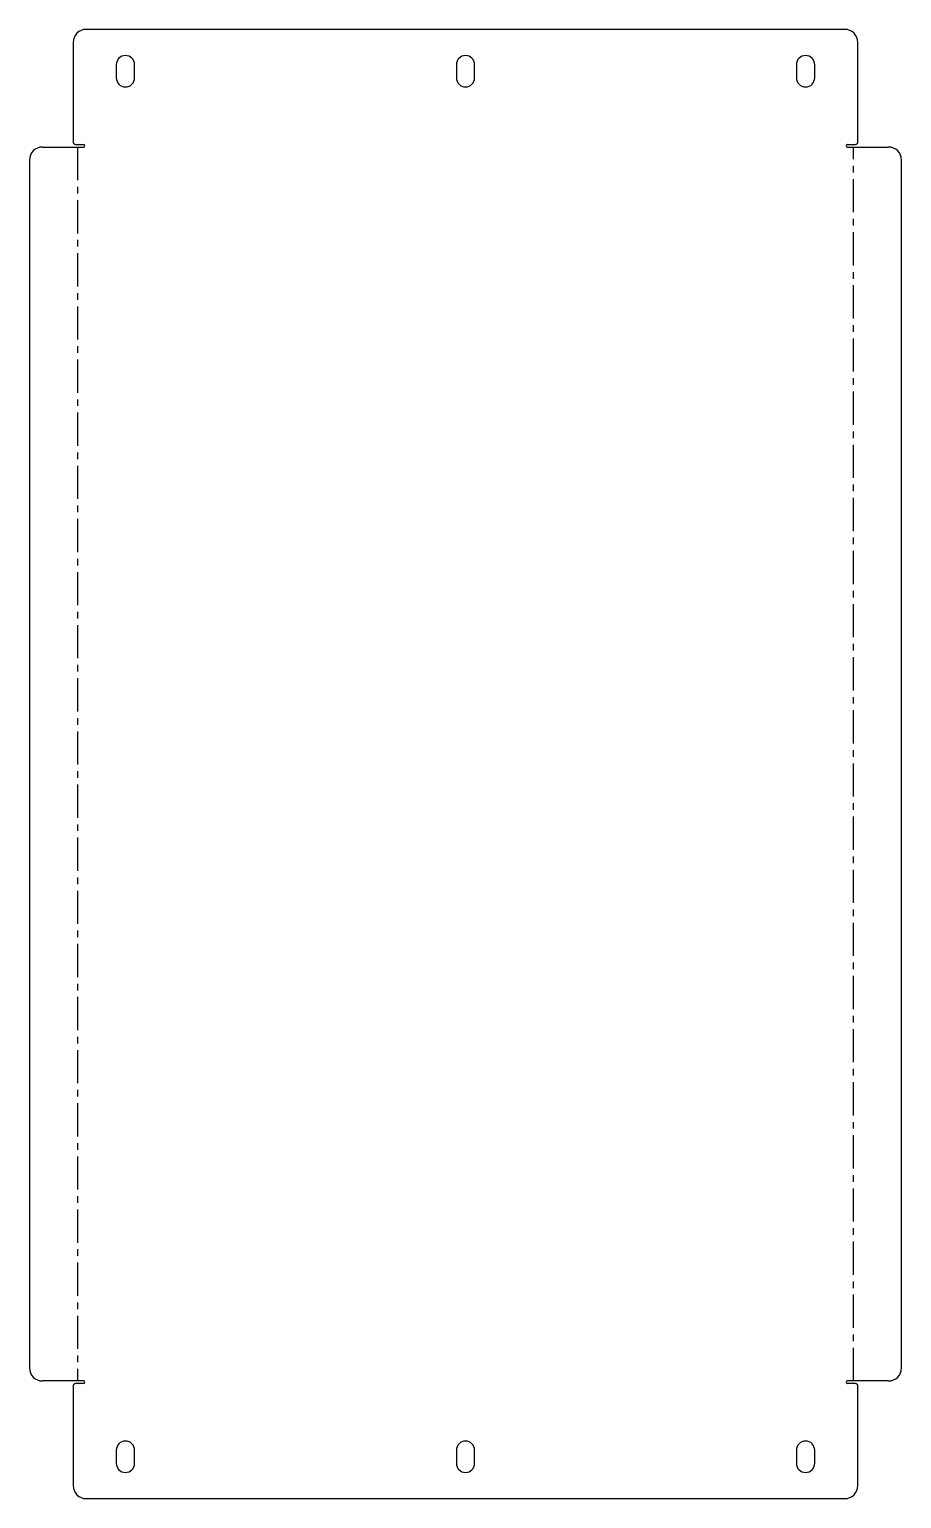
# Model space of a CAD drawing. Header units: millimetres. Extents: x -167 to 167, y -281 to 281.
import ezdxf

# ---------------------------------------------------------------- set-up
doc = ezdxf.new("R2010")
doc.units = ezdxf.units.MM
doc.linetypes.add('CENTERX2', pattern=[20.32, 12.7, -2.54, 2.54, -2.54])

msp = doc.modelspace()

# ---------------------------------------------------------------- linework, layer by layer
at = {"color": 7, "linetype": 'Continuous', "lineweight": 25}
for p, q in [((145, 281), (-145, 281)), ((-150, 276), (-150, 238)), ((150, 238), (150, 276)), ((-133.5, 267.5), (-133.5, 262.5)), ((-126.5, 262.5), (-126.5, 267.5)), ((-3.5, 267.5), (-3.5, 262.5)), ((3.5, 262.5), (3.5, 267.5)), ((126.5, 267.5), (126.5, 262.5)), ((133.5, 262.5), (133.5, 267.5)), ((-149, 237), (-146, 237)), ((146, 237), (149, 237)), ((-166.71, 231), (-166.71, -231)), ((-161.71, 236), (-146, 236)), ((146, 236), (161.71, 236)), ((166.71, -231), (166.71, 231)), ((-146, -236), (-161.71, -236)), ((161.71, -236), (146, -236)), ((-150, -238), (-150, -276)), ((-146, -237), (-149, -237)), ((149, -237), (146, -237)), ((150, -276), (150, -238)), ((-133.5, -262.5), (-133.5, -267.5)), ((-126.5, -267.5), (-126.5, -262.5)), ((-3.5, -262.5), (-3.5, -267.5)), ((3.5, -267.5), (3.5, -262.5)), ((126.5, -262.5), (126.5, -267.5)), ((133.5, -267.5), (133.5, -262.5)), ((-145, -281), (145, -281))]:
    msp.add_line(p, q, dxfattribs=at)
at = {"color": 7, "linetype": 'CENTERX2'}
for p, q in [((-148.36, 236), (-148.36, -236)), ((148.36, -236), (148.36, 236))]:
    msp.add_line(p, q, dxfattribs=at)
at = {"color": 7, "linetype": 'Continuous', "lineweight": 25}
for centre, radius, start, end in [((-145, 276), 5, 90, 180), ((145, 276), 5, 0, 90), ((-130, 267.5), 3.5, 0, 180), ((0, 267.5), 3.5, 0, 180), ((130, 267.5), 3.5, 0, 180), ((-130, 262.5), 3.5, 180, 0), ((0, 262.5), 3.5, 180, 0), ((130, 262.5), 3.5, 180, 0), ((-149, 238), 1, 180, 270), ((-146, 236.5), 0.5, 270, 90), ((146, 236.5), 0.5, 90, 270), ((149, 238), 1, 270, 0), ((-161.71, 231), 5, 90, 180), ((161.71, 231), 5, 0, 90), ((-161.71, -231), 5, 180, 270), ((-146, -236.5), 0.5, 270, 90), ((146, -236.5), 0.5, 90, 270), ((161.71, -231), 5, 270, 0), ((-149, -238), 1, 90, 180), ((149, -238), 1, 0, 90), ((-130, -262.5), 3.5, 0, 180), ((0, -262.5), 3.5, 0, 180), ((130, -262.5), 3.5, 0, 180), ((-130, -267.5), 3.5, 180, 0), ((0, -267.5), 3.5, 180, 0), ((130, -267.5), 3.5, 180, 0), ((-145, -276), 5, 180, 270), ((145, -276), 5, 270, 0)]:
    msp.add_arc(centre, radius, start, end, dxfattribs=at)

doc.saveas('drawing.dxf')
